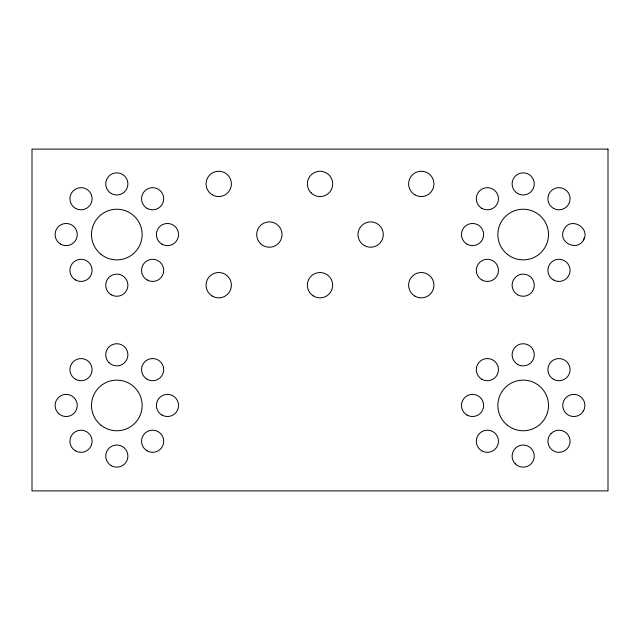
<?xml version="1.0" encoding="UTF-8"?>
<svg xmlns="http://www.w3.org/2000/svg" width="640" height="640" viewBox="0 0 640 640"><rect width="100%" height="100%" fill="white"/><g stroke="black" fill="none" stroke-linecap="round" stroke-linejoin="round"><path stroke-width="0.96" d="M584.392 237.728C579.816 253.144 556.2 243.008 564.232 229.008C570.992 216.288 590.84 228.224 583.416 240.088M551.16 433.424L549.4 435.72A11.08 11.08 0 0 0 557.064 452.168A11.08 11.08 0 0 0 569.896 439.336A11.08 11.08 0 0 0 553.448 431.664L551.16 433.424M583.416 410.992L581.656 413.28A11.08 11.08 0 0 1 563.416 409.24A11.08 11.08 0 0 1 574.784 394.416A11.08 11.08 0 0 1 583.416 410.992M608 149.096L32 149.096L32 490.904L608 490.904L608 149.096M414.904 194.848A12.656 12.656 0 0 0 433.936 183.96A12.656 12.656 0 0 0 414.992 172.92A12.656 12.656 0 0 0 414.904 194.848M364.264 245.488A12.656 12.656 0 0 0 383.296 234.6A12.656 12.656 0 0 0 364.352 223.56A12.656 12.656 0 0 0 364.264 245.488M414.944 296.152A12.656 12.656 0 0 0 433.936 285.184A12.656 12.656 0 0 0 414.944 274.224A12.656 12.656 0 0 0 414.944 296.152M313.232 295.888A12.656 12.656 0 0 0 332.648 285.704A12.656 12.656 0 0 0 314.12 273.976A12.656 12.656 0 0 0 313.232 295.888M260.408 243.504A12.656 12.656 0 0 0 281.592 237.824A12.656 12.656 0 0 0 266.088 222.32A12.656 12.656 0 0 0 260.408 243.504M212.352 296.128A12.656 12.656 0 0 0 231.384 285.24A12.656 12.656 0 0 0 212.44 274.2A12.656 12.656 0 0 0 212.352 296.128M212.352 194.848A12.656 12.656 0 0 0 231.384 183.96A12.656 12.656 0 0 0 212.44 172.92A12.656 12.656 0 0 0 212.352 194.848M311.096 192.856A12.656 12.656 0 0 0 332.272 187.184A12.656 12.656 0 0 0 316.768 171.68A12.656 12.656 0 0 0 311.096 192.856M58.344 413.28A11.08 11.08 0 0 0 76.88 408.32A11.08 11.08 0 0 0 63.312 394.752A11.08 11.08 0 0 0 58.344 413.28M553.448 379.24A11.08 11.08 0 0 0 570.064 369.648A11.08 11.08 0 0 0 553.448 360.048A11.08 11.08 0 0 0 553.448 379.24M515.352 463.92A11.08 11.08 0 0 0 533.88 458.952A11.08 11.08 0 0 0 520.32 445.392A11.08 11.08 0 0 0 515.352 463.92M481.84 450.848A11.08 11.08 0 0 0 498.456 441.256A11.08 11.08 0 0 0 481.84 431.664A11.08 11.08 0 0 0 481.84 450.848M507.392 425.24A25.32 25.32 0 0 0 548.216 409.232A25.32 25.32 0 0 0 513.936 381.88A25.32 25.32 0 0 0 507.392 425.24M517.648 364.408A11.08 11.08 0 0 0 534.264 354.816A11.08 11.08 0 0 0 517.648 345.224A11.08 11.08 0 0 0 517.648 364.408M481.84 379.24A11.08 11.08 0 0 0 498.456 369.648A11.08 11.08 0 0 0 481.84 360.048A11.08 11.08 0 0 0 481.84 379.24M467.008 415.04A11.08 11.08 0 0 0 483.624 405.448A11.08 11.08 0 0 0 467.008 395.856A11.08 11.08 0 0 0 467.008 415.04M553.448 279.952A11.08 11.08 0 0 0 570.064 270.352A11.08 11.08 0 0 0 553.448 260.76A11.08 11.08 0 0 0 553.448 279.952M553.448 208.336A11.08 11.08 0 0 0 570.064 198.744A11.08 11.08 0 0 0 553.448 189.152A11.08 11.08 0 0 0 553.448 208.336M517.648 294.776A11.08 11.08 0 0 0 534.264 285.184A11.08 11.08 0 0 0 517.648 275.592A11.08 11.08 0 0 0 517.648 294.776M481.84 279.952A11.08 11.08 0 0 0 498.456 270.352A11.08 11.08 0 0 0 481.84 260.76A11.08 11.08 0 0 0 481.84 279.952M467.008 244.144A11.08 11.08 0 0 0 483.624 234.552A11.08 11.08 0 0 0 467.008 224.96A11.08 11.08 0 0 0 467.008 244.144M481.84 208.336A11.08 11.08 0 0 0 498.456 198.744A11.08 11.08 0 0 0 481.84 189.152A11.08 11.08 0 0 0 481.84 208.336M517.648 193.504A11.08 11.08 0 0 0 534.264 183.912A11.08 11.08 0 0 0 517.648 174.32A11.08 11.08 0 0 0 517.648 193.504M507.392 254.344A25.32 25.32 0 0 0 548.216 238.328A25.32 25.32 0 0 0 513.936 210.976A25.32 25.32 0 0 0 507.392 254.344M147.088 450.848A11.08 11.08 0 0 0 163.704 441.256A11.08 11.08 0 0 0 147.088 431.664A11.08 11.08 0 0 0 147.088 450.848M111.28 465.68A11.08 11.08 0 0 0 127.896 456.088A11.08 11.08 0 0 0 111.28 446.496A11.08 11.08 0 0 0 111.28 465.68M75.472 450.848A11.08 11.08 0 0 0 92.088 441.256A11.08 11.08 0 0 0 75.472 431.664A11.08 11.08 0 0 0 75.472 450.848M101.024 425.24A25.32 25.32 0 0 0 141.856 409.232A25.32 25.32 0 0 0 107.576 381.88A25.32 25.32 0 0 0 101.024 425.24M147.088 379.24A11.08 11.08 0 0 0 163.704 369.648A11.08 11.08 0 0 0 147.088 360.048A11.08 11.08 0 0 0 147.088 379.24M108.984 362.648A11.08 11.08 0 0 0 127.52 357.68A11.08 11.08 0 0 0 113.952 344.112A11.08 11.08 0 0 0 108.984 362.648M75.472 379.24A11.08 11.08 0 0 0 92.088 369.648A11.08 11.08 0 0 0 75.472 360.048A11.08 11.08 0 0 0 75.472 379.24M111.28 294.776A11.08 11.08 0 0 0 127.896 285.184A11.08 11.08 0 0 0 111.28 275.592A11.08 11.08 0 0 0 111.28 294.776M147.088 279.952A11.08 11.08 0 0 0 163.704 270.352A11.08 11.08 0 0 0 147.088 260.76A11.08 11.08 0 0 0 147.088 279.952M161.92 244.144A11.08 11.08 0 0 0 178.536 234.552A11.08 11.08 0 0 0 161.92 224.96A11.08 11.08 0 0 0 161.92 244.144M75.472 279.952A11.08 11.08 0 0 0 92.088 270.352A11.08 11.08 0 0 0 75.472 260.76A11.08 11.08 0 0 0 75.472 279.952M75.472 208.336A11.08 11.08 0 0 0 92.088 198.744A11.08 11.08 0 0 0 75.472 189.152A11.08 11.08 0 0 0 75.472 208.336M111.28 193.504A11.08 11.08 0 0 0 127.896 183.912A11.08 11.08 0 0 0 111.28 174.32A11.08 11.08 0 0 0 111.28 193.504M147.088 208.336A11.08 11.08 0 0 0 163.704 198.744A11.08 11.08 0 0 0 147.088 189.152A11.08 11.08 0 0 0 147.088 208.336M60.64 244.144A11.08 11.08 0 0 0 77.256 234.552A11.08 11.08 0 0 0 60.64 224.96A11.08 11.08 0 0 0 60.64 244.144M101.024 254.344A25.32 25.32 0 0 0 141.856 238.328A25.32 25.32 0 0 0 107.576 210.976A25.32 25.32 0 0 0 101.024 254.344M161.92 415.04A11.08 11.08 0 0 0 178.536 405.448A11.08 11.08 0 0 0 161.92 395.856A11.08 11.08 0 0 0 161.92 415.04"/></g></svg>
